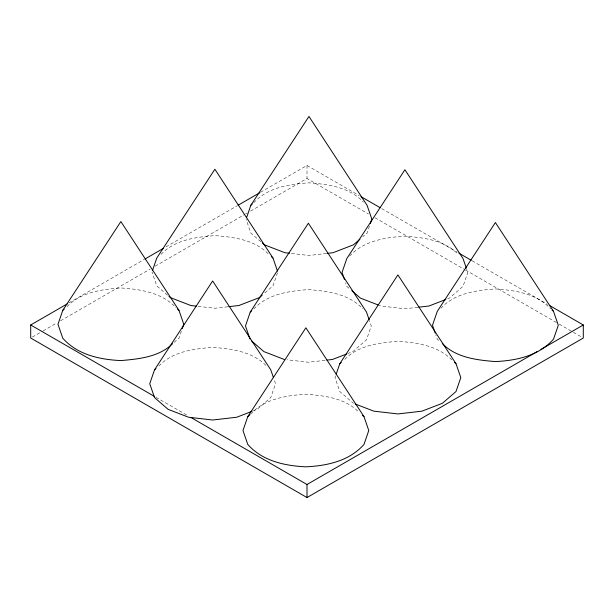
<?xml version="1.0" encoding="UTF-8"?>
<svg xmlns="http://www.w3.org/2000/svg" width="614" height="614" viewBox="0 0 614 614"><rect width="100%" height="100%" fill="white"/><g stroke="black" fill="none" stroke-linecap="round" stroke-linejoin="round"><path stroke-width="0.46" stroke-dasharray="3.07 2.3" d="M181.376 331.222L178.981 338.168L173.24 343.126M277.474 272.823L272.992 285.848L264.381 293.285M369.459 226.106L367.065 233.059L362.759 236.781M335.605 375.883L335.006 377.618L339.795 391.517L353.426 403.298M67.064 306.655C80.779 292.087 101.916 289.401 120.874 287.958C140.537 289.271 162.157 292.586 176.111 307.898M161.075 254.334C174.79 239.767 195.927 237.081 214.877 235.638C233.834 237.081 254.971 239.767 268.686 254.334M253.712 202.781C267.673 187.477 289.286 184.162 308.957 182.849C328.26 184.231 349.65 187.216 363.473 202.167M158.842 366.074C172.557 351.507 193.694 348.821 212.644 347.378C231.954 348.76 253.336 351.745 267.167 366.696M253.851 308.934C267.681 293.983 289.064 290.998 308.374 289.616C327.676 290.998 349.067 293.983 362.889 308.934M349.681 256.076C363.634 240.765 385.254 237.449 404.918 236.137C423.522 237.641 444.39 240.036 458.006 254.211M250.642 414.135C264.596 398.831 286.216 395.508 305.879 394.196C324.491 395.7 345.36 398.095 358.967 412.278M344.815 359.382C358.422 345.206 379.298 342.804 397.903 341.307C417.566 342.612 439.187 345.935 453.14 361.239M440.875 308.259C454.698 293.308 476.088 290.322 495.391 288.941C515.062 290.253 536.682 293.569 550.635 308.88M68.868 302.94L144.374 259.346M165.949 246.889L237.303 205.698M260.536 192.282L307 165.458L359.274 195.636M32.358 337.071L42.32 331.322M43.149 330.846L56.419 323.179M60.571 320.784L150.184 269.047M155.158 266.177L244.771 214.439M245.6 213.956L247.258 212.997M250.581 211.086L307 178.513L368.4 213.956M447.614 298.811L449.394 298.128L463.025 286.347L467.814 272.447L466.617 268.978M347.524 353.656L352.843 351.607L366.481 339.826L371.27 325.927L369.474 320.715M252.684 411.081L257.12 409.369L270.751 397.588L275.54 383.696L274.044 379.352M326.541 253.452L308.957 255.478L290.437 253.352M227.84 306.777L214.877 308.266L197.294 306.248M417.873 307.276L404.918 308.765L380.849 306.002L379.076 305.311M325.036 360.326L308.374 362.237L287.076 359.796M381.678 208.568L457.184 252.162M472.12 260.789L547.619 304.375M375.039 217.793L464.652 269.523M465.481 270.007L558.41 323.655M559.239 324.138L572.517 331.806M573.346 332.281L581.642 337.071M155.987 397.312L186.687 415.033M438.718 340.394L437.283 339.151L435.786 334.807M348.959 288.204L346.81 286.347L345.613 282.87M260.889 241.739L250.842 233.059L246.06 219.16M167.538 295.15L156.77 285.848L151.98 271.948M307 165.458L307 178.513"/><path stroke-width="0.92" d="M182.274 328.613L183.77 324.269L178.981 310.377L120.874 221.562L62.758 310.377L57.977 324.269L62.758 338.168C77.303 354.769 99.737 359.597 120.874 360.587C138.802 358.998 159.08 357.072 172.519 343.748M152.579 270.214L156.77 258.057L214.877 169.241L272.992 258.057L277.474 271.081M273.445 377.61L270.751 369.797L212.644 280.982L154.536 369.797L149.747 383.696L154.536 397.588L168.167 409.369L188.575 417.244L212.644 420.007L236.712 417.244L251.794 411.426M246.659 217.425L250.842 205.268L308.957 116.453L367.065 205.268L371.854 219.16L370.357 223.504M369.175 319.848L366.481 312.027L308.374 223.22L250.259 312.027L245.477 325.927L249.959 338.959M247.772 416.614L242.983 430.514L247.772 444.406C262.316 461.007 284.743 465.834 305.879 466.824C327.016 465.834 349.443 461.007 363.987 444.406L368.776 430.514L363.987 416.614L305.879 327.799L247.772 416.614L249.921 414.757M336.203 374.141L339.795 363.718L397.903 274.911L456.01 363.718L460.799 377.618L456.01 391.517L442.379 403.298L421.971 411.165L397.903 413.928L373.834 411.165L355.199 403.981M62.758 310.377L64.194 309.134M250.842 205.268L252.277 204.025M154.536 369.797L155.971 368.553M262.224 295.15L259.354 297.629L238.953 305.503L228.769 306.67M250.259 312.027L251.694 310.791M359.888 239.26L353.426 244.84L333.026 252.707L327.469 253.352M339.795 363.718L341.231 362.483M549.284 305.335L583.3 324.975L583.3 338.03L307 497.547L30.7 338.03L30.7 324.975L67.21 303.899M145.203 258.87L163.454 248.332M238.132 205.214L259.707 192.765M190.839 417.428L307 484.5L537.664 351.323M540.98 349.404L583.3 324.975M445.841 299.494L428.986 306.002L418.802 307.169M346.634 354.002L332.443 359.474L326.886 360.111M289.516 253.244L284.888 252.707L264.481 244.84L262.324 242.975M196.365 306.14L190.808 305.503L170.408 297.629L168.973 296.385M378.186 304.974L360.441 298.128L351.83 290.683M284.297 359.474L263.897 351.607L251.694 341.062M360.932 196.595L380.02 207.609M458.842 253.121L471.283 260.305M30.7 324.975L154.329 396.352M552.07 310.116L553.506 311.359L558.295 325.259L553.506 339.151C538.962 355.752 516.527 360.579 495.391 361.569C476.786 360.065 455.918 357.67 442.31 343.495M454.575 362.483L456.01 363.718M271.557 256.813L272.992 258.057M362.552 415.379L363.987 416.614M177.546 309.134L178.981 310.377M553.506 311.359L495.391 222.544L437.283 311.359L432.494 325.259L435.188 333.072M466.318 268.111L463.025 258.555L404.918 169.74L346.81 258.555L342.021 272.447L344.416 279.401M307 484.5L307 497.547"/></g></svg>
